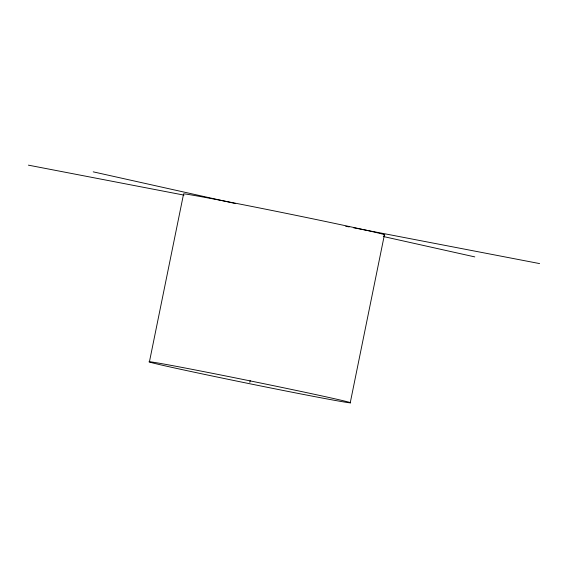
<?xml version="1.0" encoding="UTF-8"?>
<svg xmlns="http://www.w3.org/2000/svg" width="568" height="568" viewBox="0 0 568 568"><rect width="100%" height="100%" fill="white"/><g stroke="black" fill="none" stroke-linecap="round" stroke-linejoin="round"><path stroke-width="0.85" d="M149.441 361.752L183.606 193.823A102.829 1.434 11.5 0 1 296.418 215.442A102.829 1.434 11.5 0 1 383.464 234.84M249.835 382.3L250.19 380.567M350.229 402.847A102.829 1.434 11.5 0 0 207.157 372.288A102.829 1.434 11.5 0 0 192.119 371.756A102.829 1.434 11.5 0 0 350.229 402.847L384.394 234.918M28.4 165.153L184.018 195.122M345.727 226.256L349.206 226.93M353.552 227.768L539.6 263.587M93.223 171.848L235.656 203.6M383.272 236.501L474.777 256.892"/></g></svg>
